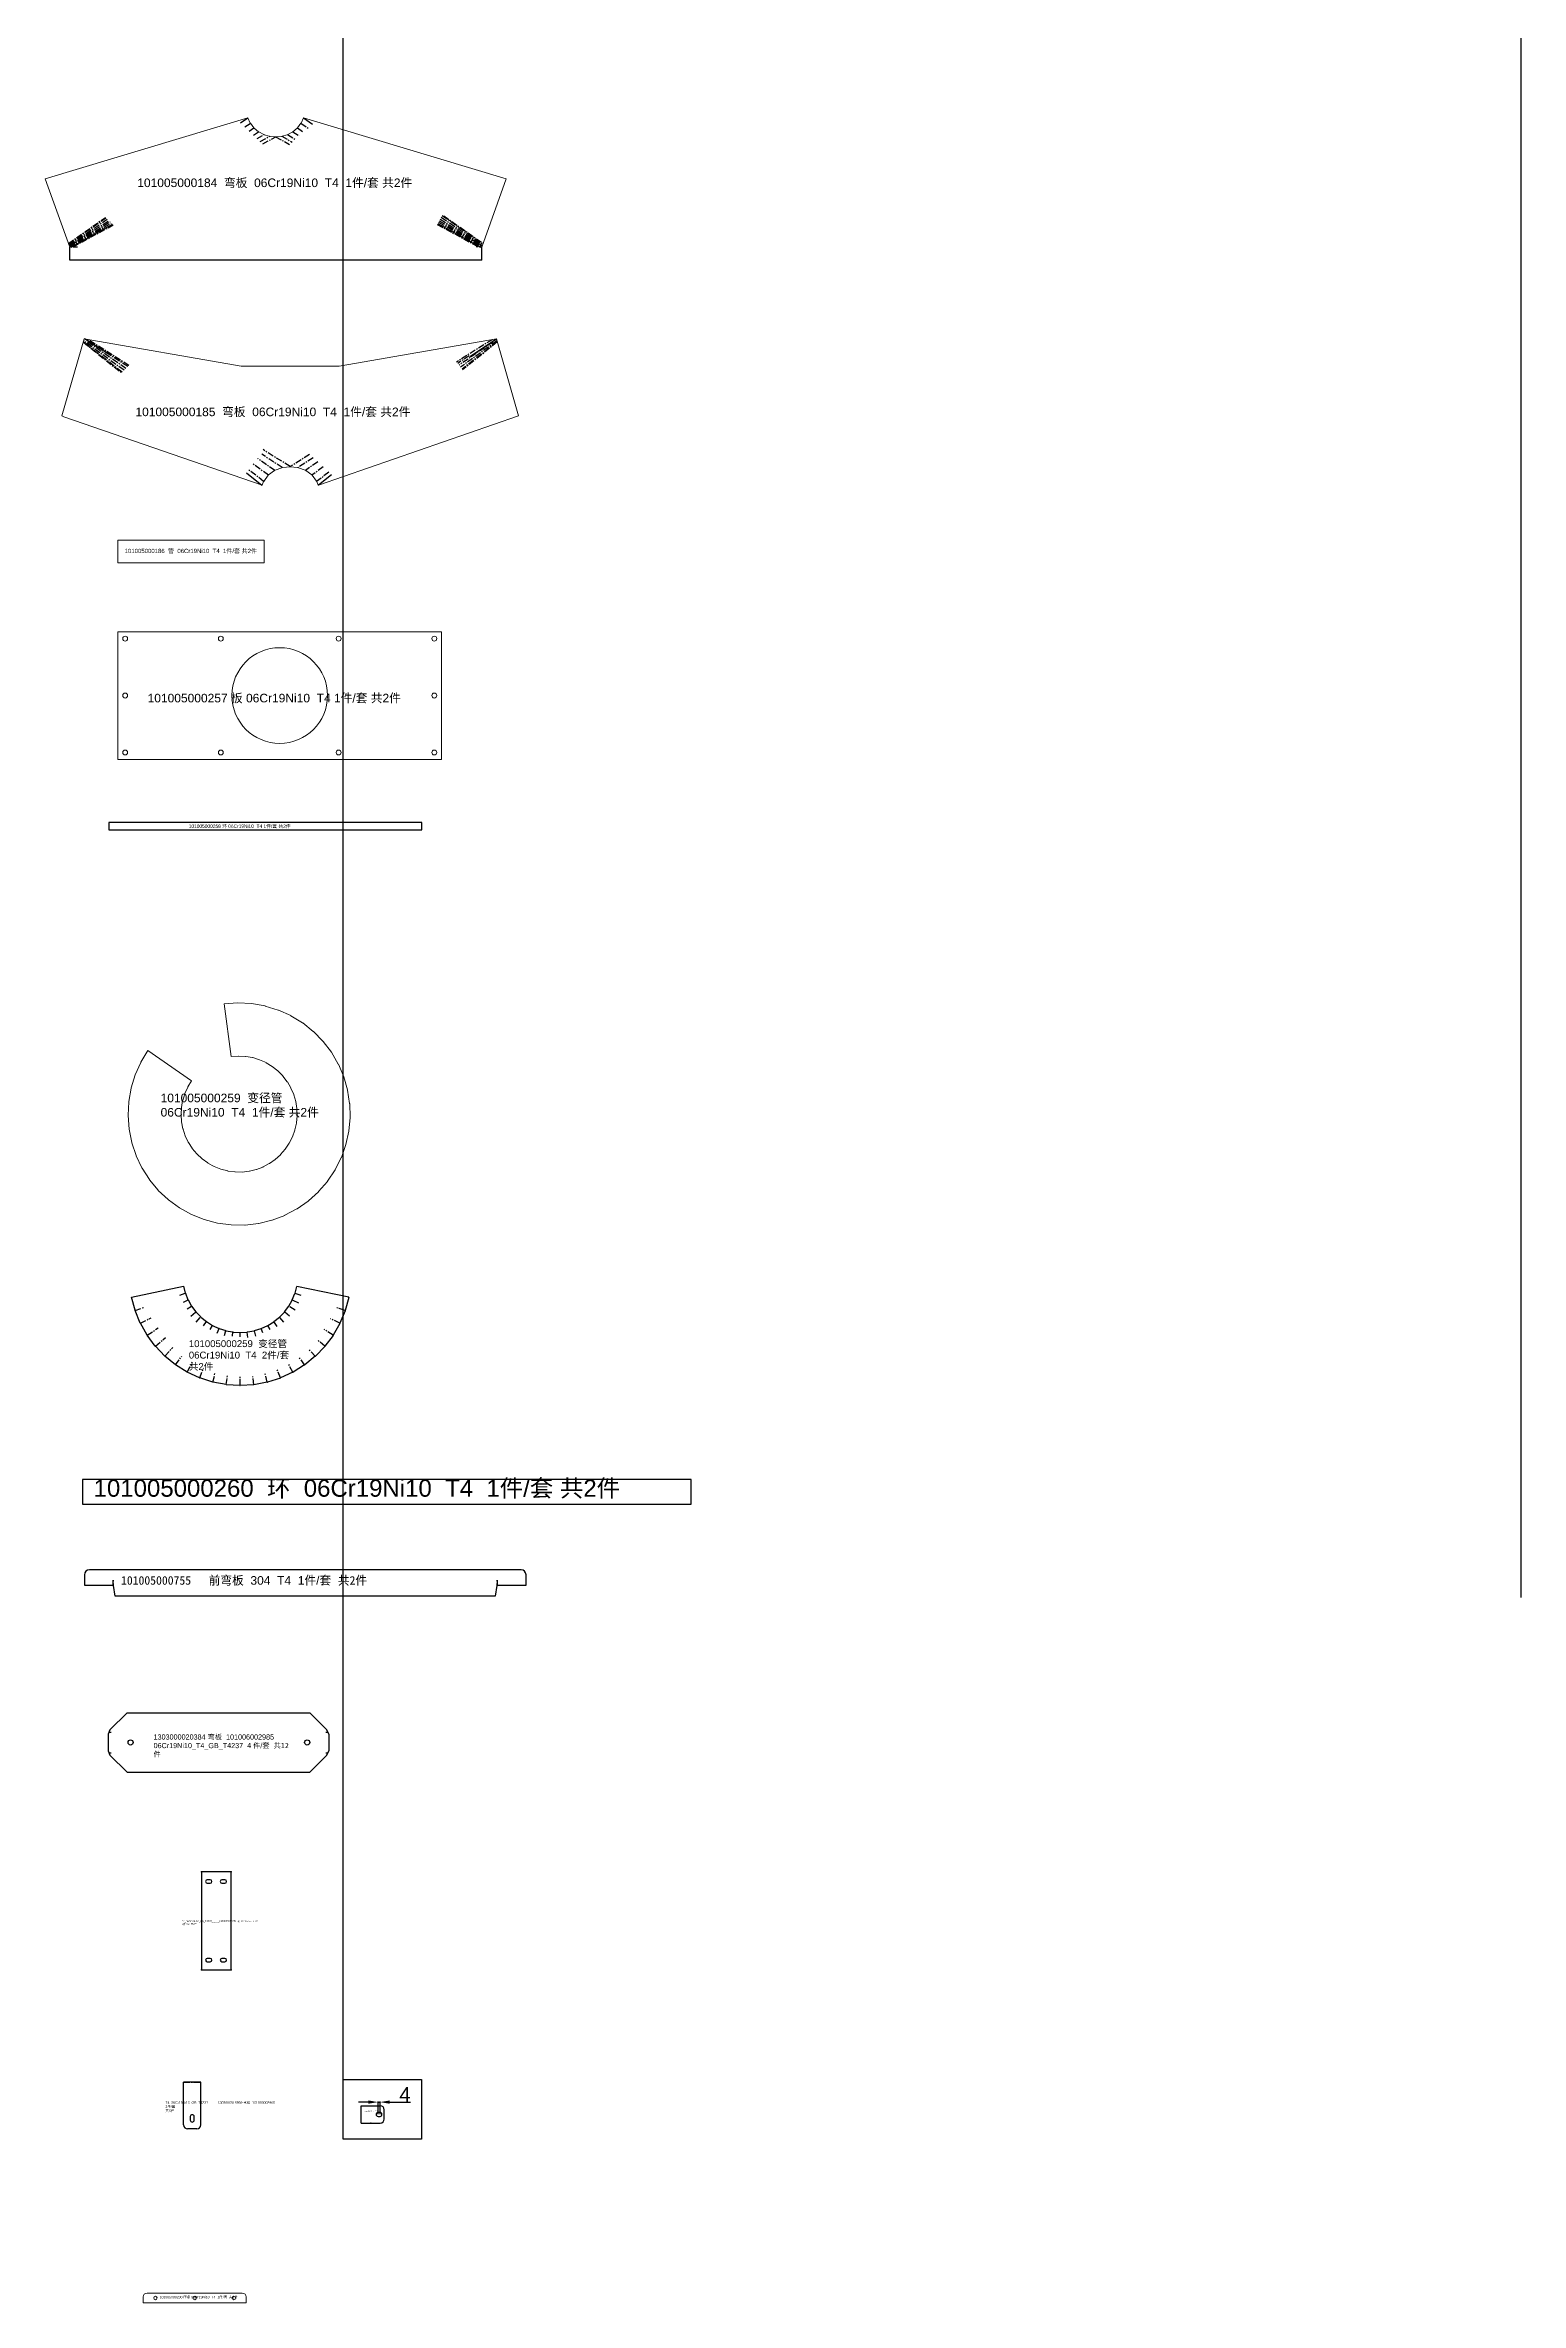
# Model space of a CAD drawing. Header units: millimetres. Extents: x 69569 to 103620, y -8463 to 17679.
# Drawn here: x 79081 to 82089, y 636 to 5235 of the extents above; entities that cross this region are included whole.
import ezdxf

# ---------------------------------------------------------------- set-up
doc = ezdxf.new("R2010")
doc.units = ezdxf.units.MM
doc.linetypes.add('CENTER', pattern=[10.16, 6.35, -1.27, 1.27, -1.27])
doc.linetypes.add('CENTERX2', pattern=[20.32, 12.7, -2.54, 2.54, -2.54])
doc.styles.get("Standard").update_dxf_attribs({"font": 'arial.ttf'})
doc.dimstyles.new('0000', dxfattribs={"dimtxt": 30, "dimasz": 20, "dimexe": 1.25, "dimexo": 0.625, "dimtad": 1, "dimtxsty": 'Standard', "dimcen": 2.5, "dimazin": 3, "dimtfac": 1, "dimtmove": 0, "dimatfit": 3})

# ---------------------------------------------------------------- blocks, each defined once
blk = doc.blocks.new('101005000184')
at = {"color": 7, "linetype": 'Continuous', "lineweight": 15}
for p, q in [((6500.1, -4739.3), (6913.5, -4614.6)), ((6913.5, -4614.6), (6918.3, -4625.6)), ((6918.6, -4626.1), (6918.3, -4625.6)), ((6918.6, -4626.1), (6925.6, -4635.4)), ((6926, -4635.9), (6925.6, -4635.4)), ((6926, -4635.9), (6934.9, -4643.3)), ((6935.4, -4643.7), (6934.9, -4643.3)), ((6935.4, -4643.7), (6945.6, -4648.9)), ((6994.5, -4648.9), (7004.7, -4643.7)), ((7005.2, -4643.3), (7004.7, -4643.7)), ((7005.2, -4643.3), (7014.1, -4635.9)), ((7014.4, -4635.4), (7014.1, -4635.9)), ((7014.4, -4635.4), (7021.4, -4626.1)), ((7021.7, -4625.6), (7021.4, -4626.1)), ((7021.7, -4625.6), (7026.5, -4614.6)), ((7026.5, -4614.6), (7440, -4739.3)), ((6946.4, -4649.4), (6945.6, -4648.9)), ((6946.4, -4649.4), (6957, -4652.1)), ((6958.7, -4652.8), (6957, -4652.1)), ((6958.7, -4652.8), (6970, -4653.6)), ((6970, -4653.6), (6981.3, -4652.8)), ((6983, -4652.1), (6981.3, -4652.8)), ((6983, -4652.1), (6993.6, -4649.4)), ((6994.5, -4648.9), (6993.6, -4649.4)), ((6550.1, -4878.4), (6500.1, -4739.3)), ((7440, -4739.3), (7389.9, -4878.6)), ((6547.3, -4870.6), (6547.4, -4870.8))]:
    blk.add_line(p, q, dxfattribs=at)
at = {"color": 1}
for p, q in [((6898.2, -4625.3), (6913.5, -4614.6)), ((7026.5, -4614.7), (7045.1, -4627.9)), ((6553.2, -4878.2), (6637.2, -4831.4)), ((7300.4, -4830), (7386.9, -4878.3)), ((6550.1, -4878.4), (6550.3, -4878.4)), ((7389.9, -4878.4), (7389.9, -4878.6))]:
    blk.add_line(p, q, dxfattribs=at)
at = {"color": 6, "linetype": 'CENTERX2'}
for p, q in [((6898.4, -4625.4), (6913.6, -4614.7)), ((6907.1, -4633.5), (6918.5, -4625.9)), ((6916, -4641.9), (6925.8, -4635.6)), ((6924.6, -4649.9), (6935.1, -4643.5)), ((7004.9, -4643.5), (7018.2, -4651.6)), ((7014.3, -4635.6), (7027.1, -4643.8)), ((7021.6, -4625.9), (7036.2, -4635.7)), ((6932.3, -4657.1), (6946, -4649.1)), ((6938.7, -4663.1), (6957.9, -4652.5)), ((6943.8, -4667.9), (6970.2, -4653.6)), ((6969.8, -4653.6), (6998.4, -4669.1)), ((6982.2, -4652.5), (7003.7, -4664.5)), ((6994, -4649.1), (7010.3, -4658.6)), ((6547.4, -4870.7), (6622.9, -4817.9)), ((6548, -4872), (6623.8, -4818.7)), ((6549.1, -4875.7), (6629.7, -4824.3)), ((6549.2, -4873.6), (6626.8, -4821.6)), ((6549.7, -4877.1), (6632.5, -4826.9)), ((7301.9, -4827.5), (7389.7, -4878.4)), ((7303.5, -4824.5), (7390.4, -4877.1)), ((7305.4, -4821.2), (7390.9, -4875.7)), ((7307.4, -4817.6), (7390.9, -4873.6)), ((7309.5, -4813.9), (7392, -4872)), ((7312.4, -4814.5), (7392.7, -4870.7)), ((6550.3, -4878.4), (6635, -4829.3)), ((6550.4, -4874.8), (6563.5, -4866.5)), ((6555.1, -4877.2), (6578.3, -4864.3)), ((6557, -4877.6), (6639.1, -4833.1)), ((7299.2, -4832.2), (7383.1, -4877.6)), ((7371.6, -4863.3), (7390.9, -4875.7))]:
    blk.add_line(p, q, dxfattribs=at)
at = {"color": 7, "linetype": 'Continuous', "lineweight": 25}
for p, q in [((6550.1, -4904.9), (6550.1, -4878.4)), ((6550.1, -4878.4), (6550.1, -4878.4)), ((7389.9, -4904.9), (6550.1, -4904.9)), ((7389.9, -4904.9), (7389.9, -4878.6))]:
    blk.add_line(p, q, dxfattribs=at)
at = {"color": 6}
for p, q in [((6557.8, -4878), (6565.8, -4878)), ((7382.1, -4878), (7378.7, -4878))]:
    blk.add_line(p, q, dxfattribs=at)
at = {"color": 1, "linetype": 'Continuous', "lineweight": 25}
blk.add_line((7389.9, -4878.4), (7387.7, -4878.4), dxfattribs=at)
at = {"color": 3, "insert": (6687.9, -4738.5), "char_height": 17.5, "attachment_point": 1}
blk.add_mtext_dynamic_manual_height_columns('101005000184  {\\fSimSun|b0|i0|c134|p54;弯板}  06Cr19Ni10  T4  1{\\fSimSun|b0|i0|c134|p54;件}/{\\fSimSun|b0|i0|c134|p54;套} {\\fSimSun|b0|i0|c134|p54;共}2{\\fSimSun|b0|i0|c134|p54;件}', width=581.904, gutter_width=17.5, heights=[0], dxfattribs=at)
blk = doc.blocks.new('101005000185')
at = {"color": 7, "linetype": 'Continuous', "lineweight": 15}
for p, q in [((6546.8, -5146.2), (6592.1, -4989.2)), ((6912.3, -5045.1), (6592.1, -4989.2)), ((7432.5, -4989.2), (7112.3, -5045.1)), ((7432.5, -4989.2), (7477.7, -5146.2)), ((7112.3, -5045.1), (6912.3, -5045.1)), ((6546.8, -5146.2), (6551.3, -5147.9)), ((6954.9, -5287.4), (6551.3, -5147.9)), ((7070.2, -5287.1), (7477.7, -5146.2)), ((6958.1, -5280), (6954.9, -5287.4)), ((6958, -5279.8), (6958.3, -5279.4)), ((6958.4, -5279.5), (6967.6, -5267.1)), ((6967.6, -5267.1), (6968.2, -5266.4)), ((6968.2, -5266.4), (6980.4, -5257.5)), ((6980.4, -5257.5), (6981.5, -5256.7)), ((6981.5, -5256.7), (6995.1, -5251.8)), ((6995.1, -5251.8), (6997.3, -5251)), ((6997.3, -5251), (7012.3, -5249.6)), ((7012.3, -5249.6), (7027.2, -5251)), ((7027.2, -5251), (7029.4, -5251.8)), ((7029.4, -5251.8), (7043.1, -5256.7)), ((7043.1, -5256.7), (7044.2, -5257.5)), ((7044.2, -5257.5), (7056.3, -5266.4)), ((7056.3, -5266.4), (7057, -5267.1)), ((7057, -5267.1), (7066.1, -5279.4)), ((7066.1, -5279.4), (7066.5, -5280)), ((7069.6, -5287.2), (7066.5, -5280)), ((7069.6, -5287.2), (7070.2, -5287.1))]:
    blk.add_line(p, q, dxfattribs=at)
at = {"color": 6, "linetype": 'CENTERX2'}
for p, q in [((6590.2, -4995.6), (6668.7, -5058.4)), ((6669.9, -5057.1), (6590.3, -4995.5)), ((6673.7, -5053.3), (6591.3, -4993.5)), ((6593.3, -4991.6), (6593.4, -4991.7)), ((6677.6, -5049.4), (6599.5, -4995.8)), ((6683.8, -5043.2), (6600.6, -4990.9)), ((7424, -4990.9), (7351.6, -5036.4)), ((7425.1, -4995.8), (7356.5, -5042.8)), ((7433.3, -4993.5), (7359.7, -5046.9)), ((7434.3, -4995.6), (7362.8, -5050.8)), ((7434.4, -4995.6), (7363.5, -5052.3)), ((7431.3, -4991.6), (7431.2, -4991.7)), ((6681.2, -5045.8), (6647.2, -5023.7)), ((7377.4, -5023.7), (7353.7, -5039.1)), ((6980.9, -5257.1), (6946.1, -5233.2)), ((6996.2, -5251.4), (6954.4, -5224.1)), ((7012.3, -5249.5), (6957.1, -5214.8)), ((7051.8, -5224.7), (7012.3, -5249.5)), ((7059.1, -5231.3), (7028.3, -5251.4)), ((7068.6, -5240), (7043.6, -5257.1)), ((6958.2, -5279.6), (6926.2, -5254.9)), ((6967.9, -5266.8), (6936.3, -5243.9)), ((7079.7, -5250), (7056.7, -5266.8)), ((7091.3, -5260.5), (7066.3, -5279.7))]:
    blk.add_line(p, q, dxfattribs=at)
at = {"color": 1, "linetype": 'Continuous', "lineweight": 25}
for p, q in [((6647.3, -5023.6), (6593, -4989.3)), ((7378.3, -5025.2), (7432.5, -4989.2))]:
    blk.add_line(p, q, dxfattribs=at)
at = {"color": 1}
for p, q in [((6923.6, -5262.3), (6954.7, -5287.1)), ((7096.4, -5266), (7069.9, -5287.1))]:
    blk.add_line(p, q, dxfattribs=at)
at = {"color": 7, "linetype": 'Continuous', "lineweight": 15}
for centre, start, end in [((6958.2, -5279.8), 189.2393, 246.4745), ((6958.3, -5279.6), 53.409, 80.8872)]:
    blk.add_arc(centre, 0.2, start, end, dxfattribs=at)
at = {"color": 3, "insert": (6696.9, -5129.2), "char_height": 17.5, "attachment_point": 1}
blk.add_mtext_dynamic_manual_height_columns('101005000185  {\\fSimSun|b0|i0|c134|p54;弯板}  06Cr19Ni10  T4  1{\\fSimSun|b0|i0|c134|p54;件}/{\\fSimSun|b0|i0|c134|p54;套} {\\fSimSun|b0|i0|c134|p54;共}2{\\fSimSun|b0|i0|c134|p54;件}', width=588.829, gutter_width=17.5, heights=[0], dxfattribs=at)
blk = doc.blocks.new('101005000186')
at = {"color": 7, "linetype": 'Continuous', "lineweight": 15}
blk.add_lwpolyline([(8170, -5768.7), (8468.6, -5768.7), (8468.6, -5722.7), (8170, -5722.7)], close=True, dxfattribs=at)
at = {"color": 3, "insert": (8184, -5740.2), "char_height": 8.75, "attachment_point": 1}
blk.add_mtext_dynamic_manual_height_columns('\\pt420;101005000186  {\\fSimSun|b0|i0|c134|p54;管}  06Cr19Ni10  T4  1{\\fSimSun|b0|i0|c134|p54;件}/{\\fSimSun|b0|i0|c134|p54;套} {\\fSimSun|b0|i0|c134|p54;共}2{\\fSimSun|b0|i0|c134|p54;件}', width=272.019, gutter_width=17.5, heights=[0], dxfattribs=at)
blk = doc.blocks.new('101005000258')
blk.add_lwpolyline([(1655.1, -769.7), (2293, -769.7), (2293, -754.7), (1655.1, -754.7)], close=True)
at = {"color": 3, "insert": (1818, -758.9), "char_height": 7, "attachment_point": 1}
blk.add_mtext_dynamic_manual_height_columns('101005000258 {\\fSimSun|b0|i0|c134|p2;环} 06Cr19Ni10  T4 1{\\fSimSun|b0|i0|c134|p2;件}/{\\fSimSun|b0|i0|c134|p2;套} {\\fSimSun|b0|i0|c134|p2;共}2{\\fSimSun|b0|i0|c134|p2;件}', width=223.014, gutter_width=17.5, heights=[0], dxfattribs=at)
blk = doc.blocks.new('101005000259')
at = {"color": 7, "linetype": 'Continuous', "lineweight": 15}
for p, q in [((1815.5, -1300), (1843.2, -1298)), ((1830.1, -1407.2), (1815.5, -1300)), ((1843.6, -1297.9), (1843.2, -1298)), ((1843.6, -1297.9), (1871.2, -1299.4)), ((1871.6, -1299.4), (1871.2, -1299.4)), ((1871.6, -1299.4), (1898.8, -1304.2)), ((1899.2, -1304.3), (1898.8, -1304.2)), ((1899.2, -1304.3), (1925.7, -1312.4)), ((1926, -1312.6), (1925.7, -1312.4)), ((1926, -1312.6), (1951.3, -1323.9)), ((1951.6, -1324.1), (1951.3, -1323.9)), ((1951.6, -1324.1), (1975.2, -1338.5)), ((1975.6, -1338.7), (1975.2, -1338.5)), ((1975.6, -1338.7), (1997.2, -1355.9)), ((1997.5, -1356.2), (1997.2, -1355.9)), ((1997.5, -1356.2), (2016.9, -1375.9)), ((2017.2, -1376.2), (2016.9, -1375.9)), ((2017.2, -1376.2), (2034, -1398.2)), ((1634.2, -1444.3), (1645.5, -1419.1)), ((1645.7, -1418.7), (1645.5, -1419.1)), ((1645.7, -1418.7), (1660.1, -1395)), ((1660.1, -1395), (1748.9, -1456.8)), ((1844.4, -1406.1), (1830.1, -1407.2)), ((1844.4, -1406.1), (1844.8, -1406.1)), ((1859.1, -1406.8), (1844.8, -1406.1)), ((1859.1, -1406.8), (1859.4, -1406.9)), ((1873.5, -1409.3), (1859.4, -1406.9)), ((1873.5, -1409.3), (1873.9, -1409.4)), ((1887.5, -1413.6), (1873.9, -1409.4)), ((1887.5, -1413.6), (1887.9, -1413.8)), ((1900.9, -1419.6), (1887.9, -1413.8)), ((1900.9, -1419.6), (1901.2, -1419.8)), ((1913.4, -1427.2), (1901.2, -1419.8)), ((2034.2, -1398.5), (2034, -1398.2)), ((2034.2, -1398.5), (2048.1, -1422.4)), ((2048.3, -1422.8), (2048.1, -1422.4)), ((2048.3, -1422.8), (2059.2, -1448.2)), ((1621, -1498.8), (1625.8, -1471.5)), ((1625.9, -1471.1), (1625.8, -1471.5)), ((1625.9, -1471.1), (1634, -1444.7)), ((1634.2, -1444.3), (1634, -1444.7)), ((1741.2, -1469.5), (1735.4, -1482.5)), ((1741.2, -1469.5), (1741.4, -1469.1)), ((1748.9, -1456.8), (1741.4, -1469.1)), ((1913.4, -1427.2), (1913.7, -1427.4)), ((1924.9, -1436.3), (1913.7, -1427.4)), ((1924.9, -1436.3), (1925.2, -1436.6)), ((1935.2, -1446.7), (1925.2, -1436.6)), ((1935.2, -1446.7), (1935.4, -1447)), ((1944.1, -1458.4), (1935.4, -1447)), ((1944.1, -1458.4), (1944.3, -1458.7)), ((1951.5, -1471), (1944.3, -1458.7)), ((1951.5, -1471), (1951.7, -1471.4)), ((1957.3, -1484.5), (1951.7, -1471.4)), ((2059.3, -1448.6), (2059.2, -1448.2)), ((2059.3, -1448.6), (2066.9, -1475.2)), ((1619.6, -1526.8), (1621, -1499.1)), ((1621, -1498.8), (1621, -1499.1)), ((1728.4, -1511.3), (1727.7, -1525.5)), ((1728.4, -1511.3), (1728.5, -1510.9)), ((1730.9, -1496.8), (1728.5, -1510.9)), ((1730.9, -1496.8), (1731, -1496.5)), ((1735.2, -1482.8), (1731, -1496.5)), ((1735.2, -1482.8), (1735.4, -1482.5)), ((1957.3, -1484.5), (1957.4, -1484.9)), ((1961.4, -1498.6), (1957.4, -1484.9)), ((1961.4, -1498.6), (1961.4, -1498.9)), ((1963.7, -1513), (1961.4, -1498.9)), ((1963.7, -1513), (1963.7, -1513.4)), ((1964.1, -1527.7), (1963.7, -1513.4)), ((2067, -1475.5), (2066.9, -1475.2)), ((2067, -1475.5), (2071.3, -1502.9)), ((2071.4, -1503.3), (2071.3, -1502.9)), ((2071.4, -1503.3), (2072.3, -1530.9)), ((1619.6, -1526.8), (1619.6, -1527.2)), ((1621.6, -1554.8), (1619.6, -1527.2)), ((1621.6, -1554.8), (1621.7, -1555.1)), ((1627.1, -1582.3), (1621.7, -1555.1)), ((1727.7, -1525.9), (1727.7, -1525.5)), ((1727.7, -1525.9), (1728.8, -1540.1)), ((1728.8, -1540.5), (1728.8, -1540.1)), ((1728.8, -1540.5), (1731.6, -1554.5)), ((1731.7, -1554.9), (1731.6, -1554.5)), ((1731.7, -1554.9), (1736.2, -1568.4)), ((1954.9, -1570.4), (1959.6, -1557)), ((1959.7, -1556.6), (1959.6, -1557)), ((1959.7, -1556.6), (1962.8, -1542.7)), ((1962.8, -1542.3), (1964.1, -1528.1)), ((1962.8, -1542.3), (1962.8, -1542.7)), ((1964.1, -1527.7), (1964.1, -1528.1)), ((2069.6, -1559.2), (2063.7, -1586.3)), ((2069.6, -1559.2), (2069.7, -1558.9)), ((2072.2, -1531.3), (2069.7, -1558.9)), ((2072.2, -1531.3), (2072.3, -1530.9)), ((1627.1, -1582.3), (1627.2, -1582.7)), ((1635.9, -1608.9), (1627.2, -1582.7)), ((1635.9, -1608.9), (1636.1, -1609.3)), ((1648, -1634.2), (1636.1, -1609.3)), ((1736.4, -1568.8), (1736.2, -1568.4)), ((1736.4, -1568.8), (1742.5, -1581.7)), ((1742.7, -1582), (1742.5, -1581.7)), ((1742.7, -1582), (1750.4, -1594)), ((1750.6, -1594.3), (1750.4, -1594)), ((1750.6, -1594.3), (1759.8, -1605.3)), ((1760, -1605.6), (1759.8, -1605.3)), ((1760, -1605.6), (1770.4, -1615.3)), ((1919.8, -1616.7), (1930.4, -1607.1)), ((1930.7, -1606.9), (1930.4, -1607.1)), ((1930.7, -1606.9), (1940, -1596.1)), ((1940.2, -1595.7), (1940, -1596.1)), ((1940.2, -1595.7), (1948.1, -1583.9)), ((1948.3, -1583.5), (1948.1, -1583.9)), ((1948.3, -1583.5), (1954.7, -1570.8)), ((1954.9, -1570.4), (1954.7, -1570.8)), ((2063.6, -1586.6), (2054.4, -1612.7)), ((2063.6, -1586.6), (2063.7, -1586.3)), ((1648, -1634.2), (1648.2, -1634.6)), ((1663.1, -1657.9), (1648.2, -1634.6)), ((1770.7, -1615.6), (1770.4, -1615.3)), ((1770.7, -1615.6), (1782.3, -1624)), ((1782.6, -1624.2), (1782.3, -1624)), ((1782.6, -1624.2), (1795.1, -1631.1)), ((1795.4, -1631.3), (1795.1, -1631.1)), ((1795.4, -1631.3), (1808.7, -1636.6)), ((1809, -1636.7), (1808.7, -1636.6)), ((1809, -1636.7), (1822.8, -1640.3)), ((1823.2, -1640.4), (1822.8, -1640.3)), ((1823.2, -1640.4), (1837.3, -1642.3)), ((1837.7, -1642.3), (1837.3, -1642.3)), ((1837.7, -1642.3), (1852, -1642.4)), ((1852.4, -1642.4), (1852, -1642.4)), ((1852.4, -1642.4), (1866.6, -1640.8)), ((1866.9, -1640.7), (1866.6, -1640.8)), ((1866.9, -1640.7), (1880.8, -1637.3)), ((1881.2, -1637.2), (1880.8, -1637.3)), ((1881.2, -1637.2), (1894.5, -1632.2)), ((1894.9, -1632), (1894.5, -1632.2)), ((1894.9, -1632), (1907.5, -1625.3)), ((1907.8, -1625.1), (1907.5, -1625.3)), ((1907.8, -1625.1), (1919.5, -1616.9)), ((1919.8, -1616.7), (1919.5, -1616.9)), ((2041.7, -1638.2), (2026.3, -1661.2)), ((2041.7, -1638.2), (2041.9, -1637.8)), ((2054.2, -1613.1), (2041.9, -1637.8)), ((2054.2, -1613.1), (2054.4, -1612.7)), ((1663.1, -1657.9), (1663.3, -1658.2)), ((1681, -1679.5), (1663.3, -1658.2)), ((1681, -1679.5), (1681.3, -1679.7)), ((1701.5, -1698.7), (1681.3, -1679.7)), ((1701.5, -1698.7), (1701.8, -1698.9)), ((1724.2, -1715.2), (1701.8, -1698.9)), ((1986.9, -1701.5), (1964.2, -1717.4)), ((1986.9, -1701.5), (1987.2, -1701.3)), ((2007.7, -1682.7), (1987.2, -1701.3)), ((2007.7, -1682.7), (2008, -1682.4)), ((2026.1, -1661.5), (2008, -1682.4)), ((2026.1, -1661.5), (2026.3, -1661.2)), ((1724.2, -1715.2), (1724.5, -1715.4)), ((1748.7, -1728.8), (1724.5, -1715.4)), ((1748.7, -1728.8), (1749, -1729)), ((1774.7, -1739.2), (1749, -1729)), ((1774.7, -1739.2), (1775.1, -1739.4)), ((1801.9, -1746.4), (1775.1, -1739.4)), ((1801.9, -1746.4), (1802.2, -1746.5)), ((1829.7, -1750.2), (1802.2, -1746.5)), ((1885.6, -1747.2), (1858.1, -1750.4)), ((1885.6, -1747.2), (1886, -1747.2)), ((1912.9, -1740.6), (1886, -1747.2)), ((1912.9, -1740.6), (1913.2, -1740.5)), ((1939.1, -1730.7), (1913.2, -1740.5)), ((1939.1, -1730.7), (1939.4, -1730.5)), ((1963.9, -1717.6), (1939.4, -1730.5)), ((1963.9, -1717.6), (1964.2, -1717.4)), ((1829.7, -1750.2), (1830, -1750.2)), ((1857.7, -1750.4), (1830, -1750.2)), ((1857.7, -1750.4), (1858.1, -1750.4))]:
    blk.add_line(p, q, dxfattribs=at)
at = {"color": 3, "insert": (1686, -1482.8), "char_height": 17.5, "attachment_point": 1}
blk.add_mtext_dynamic_manual_height_columns('101005000259  {\\fSimSun|b0|i0|c134|p2;变径管}  06Cr19Ni10  T4  1{\\fSimSun|b0|i0|c134|p2;件}/{\\fSimSun|b0|i0|c134|p2;套} {\\fSimSun|b0|i0|c134|p2;共}2{\\fSimSun|b0|i0|c134|p2;件}', width=361.18, gutter_width=17.5, heights=[0], dxfattribs=at)
blk = doc.blocks.new('101005000257')
at = {"color": 7, "linetype": 'Continuous', "lineweight": 15}
for p, q in [((1568.3, -157.3), (1568.3, -415.3)), ((2227.3, -156.3), (1569.3, -156.3)), ((2228.3, -415.3), (2228.3, -157.3)), ((1569.3, -416.3), (2227.3, -416.3))]:
    blk.add_line(p, q, dxfattribs=at)
for centre, radius in [((1583.3, -170.3), 5), ((1778.3, -170.3), 5), ((2018.3, -170.3), 5), ((2213.3, -170.3), 5), ((1898.3, -286.3), 97.5), ((1583.3, -286.3), 5), ((2213.3, -286.3), 5), ((1583.3, -402.3), 5), ((1778.3, -402.3), 5), ((2018.3, -402.3), 5), ((2213.3, -402.3), 5)]:
    blk.add_circle(centre, radius, dxfattribs=at)
for centre, start, end in [((1569.3, -157.3), 90, 180), ((2227.3, -157.3), 0, 90), ((1569.3, -415.3), 180, 270), ((2227.3, -415.3), 270, 0)]:
    blk.add_arc(centre, 1, start, end, dxfattribs=at)
at = {"color": 3, "insert": (1629, -282.7), "char_height": 17.5, "attachment_point": 1}
blk.add_mtext_dynamic_manual_height_columns('101005000257 {\\fSimSun|b0|i0|c134|p2;板} 06Cr19Ni10  T4 1{\\fSimSun|b0|i0|c134|p2;件}/{\\fSimSun|b0|i0|c134|p2;套} {\\fSimSun|b0|i0|c134|p2;共}2{\\fSimSun|b0|i0|c134|p2;件}', width=532.994, gutter_width=17.5, heights=[0], dxfattribs=at)
blk = doc.blocks.new('101005000259-1')
at = {"color": 7, "linetype": 'Continuous', "lineweight": 25}
for p, q in [((1235.3, -6062.1), (1341.2, -6040)), ((1242.7, -6088.9), (1235.3, -6062.1)), ((1341.2, -6040), (1345, -6053.9)), ((1345.2, -6054.3), (1345, -6053.9)), ((1345.2, -6054.3), (1350.6, -6067.5)), ((1350.8, -6067.8), (1350.6, -6067.5)), ((1350.8, -6067.8), (1357.8, -6080.2)), ((1556, -6080.4), (1563.1, -6068)), ((1563.2, -6067.7), (1563.1, -6068)), ((1563.2, -6067.7), (1568.7, -6054.5)), ((1568.8, -6054.2), (1568.7, -6054.5)), ((1568.8, -6054.2), (1572.6, -6040.4)), ((1572.7, -6040.2), (1572.6, -6040.4)), ((1678.5, -6062.7), (1671.1, -6089.4)), ((1678.5, -6062.7), (1678.5, -6062.3)), ((1242.7, -6088.9), (1242.8, -6089.3)), ((1253.4, -6114.9), (1242.8, -6089.3)), ((1253.4, -6114.9), (1253.6, -6115.2)), ((1267.2, -6139.3), (1253.6, -6115.2)), ((1358, -6080.6), (1357.8, -6080.2)), ((1358, -6080.6), (1366.5, -6092)), ((1366.8, -6092.3), (1366.5, -6092)), ((1366.8, -6092.3), (1376.7, -6102.6)), ((1376.9, -6102.9), (1376.7, -6102.6)), ((1376.9, -6102.9), (1388, -6111.9)), ((1388.3, -6112.1), (1388, -6111.9)), ((1388.3, -6112.1), (1400.4, -6119.7)), ((1513.3, -6119.8), (1525.4, -6112.2)), ((1525.7, -6112), (1525.4, -6112.2)), ((1525.7, -6112), (1536.8, -6103)), ((1537.1, -6102.8), (1536.8, -6103)), ((1537.1, -6102.8), (1547, -6092.5)), ((1547.3, -6092.2), (1547, -6092.5)), ((1547.3, -6092.2), (1555.8, -6080.8)), ((1556, -6080.4), (1555.8, -6080.8)), ((1660.2, -6115.7), (1646.5, -6139.7)), ((1660.2, -6115.7), (1660.3, -6115.3)), ((1671, -6089.8), (1660.3, -6115.3)), ((1671, -6089.8), (1671.1, -6089.4)), ((1267.2, -6139.3), (1267.4, -6139.6)), ((1283.9, -6161.8), (1267.4, -6139.6)), ((1283.9, -6161.8), (1284.2, -6162.1)), ((1303.3, -6182.1), (1284.2, -6162.1)), ((1400.8, -6119.8), (1400.4, -6119.7)), ((1400.8, -6119.8), (1413.7, -6125.9)), ((1414.1, -6126), (1413.7, -6125.9)), ((1414.1, -6126), (1427.6, -6130.4)), ((1428, -6130.5), (1427.6, -6130.4)), ((1428, -6130.5), (1442, -6133.1)), ((1442.4, -6133.2), (1442, -6133.1)), ((1442.4, -6133.2), (1456.7, -6134.1)), ((1457, -6134.1), (1456.7, -6134.1)), ((1457, -6134.1), (1471.3, -6133.2)), ((1471.7, -6133.1), (1471.3, -6133.2)), ((1471.7, -6133.1), (1485.7, -6130.5)), ((1486.1, -6130.4), (1485.7, -6130.5)), ((1486.1, -6130.4), (1499.7, -6126.1)), ((1500, -6125.9), (1499.7, -6126.1)), ((1500, -6125.9), (1513, -6120)), ((1513.3, -6119.8), (1513, -6120)), ((1629.4, -6162.5), (1629.7, -6162.2)), ((1646.3, -6140), (1629.7, -6162.2)), ((1646.3, -6140), (1646.5, -6139.7)), ((1303.3, -6182.1), (1303.6, -6182.4)), ((1325.1, -6199.8), (1303.6, -6182.4)), ((1325.1, -6199.8), (1325.4, -6200.1)), ((1348.8, -6214.7), (1325.4, -6200.1)), ((1588.2, -6200.3), (1564.7, -6215)), ((1588.2, -6200.3), (1588.5, -6200.1)), ((1610, -6182.7), (1588.5, -6200.1)), ((1610, -6182.7), (1610.3, -6182.4)), ((1629.4, -6162.5), (1610.3, -6182.4)), ((1348.8, -6214.7), (1349.2, -6214.9)), ((1374.3, -6226.6), (1349.2, -6214.9)), ((1374.3, -6226.6), (1374.6, -6226.7)), ((1401, -6235.2), (1374.6, -6226.7)), ((1401, -6235.2), (1401.4, -6235.3)), ((1428.5, -6240.4), (1401.4, -6235.3)), ((1428.5, -6240.4), (1428.9, -6240.5)), ((1456.5, -6242.2), (1428.9, -6240.5)), ((1456.5, -6242.2), (1456.9, -6242.2)), ((1484.5, -6240.5), (1456.9, -6242.2)), ((1484.5, -6240.5), (1484.9, -6240.5)), ((1512.1, -6235.4), (1484.9, -6240.5)), ((1512.1, -6235.4), (1512.5, -6235.3)), ((1538.9, -6226.9), (1512.5, -6235.3)), ((1538.9, -6226.9), (1539.2, -6226.7)), ((1564.3, -6215.1), (1539.2, -6226.7)), ((1564.3, -6215.1), (1564.7, -6215))]:
    blk.add_line(p, q, dxfattribs=at)
at = {"color": 6, "linetype": 'CENTERX2'}
for p, q in [((1333.8, -6058), (1345.1, -6054.1)), ((1341.3, -6072.2), (1350.7, -6067.6)), ((1576.7, -6074.5), (1563.2, -6067.9)), ((1581.1, -6058.6), (1568.8, -6054.3)), ((1242.8, -6089.1), (1261.4, -6082.7)), ((1253.5, -6115), (1275.7, -6104.2)), ((1348.8, -6086.3), (1357.9, -6080.4)), ((1356.5, -6100.8), (1366.7, -6092.1)), ((1367.1, -6113.2), (1376.8, -6102.7)), ((1381.9, -6120.8), (1388.2, -6112)), ((1532.4, -6121.7), (1525.6, -6112.1)), ((1546.1, -6112.9), (1537, -6102.9)), ((1557.4, -6101), (1547.1, -6092.3)), ((1568.8, -6089), (1555.9, -6080.6)), ((1660.3, -6115.5), (1641, -6106.1)), ((1671, -6089.6), (1654.1, -6083.7)), ((1267.3, -6139.5), (1289.8, -6124.8)), ((1284.1, -6162), (1304.8, -6144.5)), ((1396, -6128.2), (1400.6, -6119.8)), ((1410.1, -6135.5), (1413.9, -6125.9)), ((1425.3, -6140.4), (1427.8, -6130.4)), ((1441.1, -6141.8), (1442.2, -6133.1)), ((1456.8, -6143.3), (1456.9, -6134.1)), ((1472.9, -6144.7), (1471.5, -6133.2)), ((1488.7, -6141.7), (1485.9, -6130.5)), ((1503.3, -6135), (1499.8, -6126)), ((1517.8, -6128.4), (1513.1, -6119.9)), ((1629.6, -6162.3), (1615.2, -6150.1)), ((1646.4, -6139.9), (1628.2, -6128)), ((1303.5, -6182.2), (1319.9, -6164.4)), ((1325.2, -6199.9), (1337.8, -6182.4)), ((1349, -6214.8), (1359.9, -6194.7)), ((1374.5, -6226.6), (1382.1, -6207)), ((1539, -6226.8), (1531.9, -6208.3)), ((1564.5, -6215), (1555.6, -6198.5)), ((1588.3, -6200.2), (1576.6, -6183.7)), ((1610.1, -6182.6), (1597.6, -6168.9)), ((1401.2, -6235.2), (1405.8, -6217)), ((1428.7, -6240.4), (1431.2, -6220.9)), ((1456.7, -6242.2), (1456.8, -6224.8)), ((1484.7, -6240.5), (1482.6, -6223.6)), ((1512.3, -6235.3), (1507.4, -6215.9))]:
    blk.add_line(p, q, dxfattribs=at)
at = {"color": 7}
blk.add_line((1678.5, -6062.5), (1572.7, -6040.2), dxfattribs=at)
at = {"color": 3, "insert": (1352.3, -6149.9), "char_height": 14, "attachment_point": 1}
blk.add_mtext_dynamic_manual_height_columns('101005000259  {\\fSimSun|b0|i0|c134|p2;变径管}  06Cr19Ni10  T4  2{\\fSimSun|b0|i0|c134|p2;件}/{\\fSimSun|b0|i0|c134|p2;套} {\\fSimSun|b0|i0|c134|p2;共}2{\\fSimSun|b0|i0|c134|p2;件}', width=206, gutter_width=14, heights=[0], dxfattribs=at)
blk = doc.blocks.new('101005000260')
blk.add_lwpolyline([(1366.8, -1067.8), (2607.9, -1067.8), (2607.9, -1017.8), (1366.8, -1017.8)], close=True)
at = {"color": 3, "insert": (1389.7, -1017.8), "char_height": 35, "attachment_point": 1}
blk.add_mtext_dynamic_manual_height_columns('101005000260  {\\fSimSun|b0|i0|c134|p2;环}  06Cr19Ni10  T4  1{\\fSimSun|b0|i0|c134|p2;件}/{\\fSimSun|b0|i0|c134|p2;套} {\\fSimSun|b0|i0|c134|p2;共}2{\\fSimSun|b0|i0|c134|p2;件}', width=1132.47, gutter_width=17.5, heights=[0], dxfattribs=at)
blk = doc.blocks.new('101005000755')
at = {"color": 7, "linetype": 'Continuous', "lineweight": 25}
for p, q in [((16121.2, -312), (16121.2, -333)), ((17011.2, -302), (16131.2, -302)), ((17021.2, -333), (17021.2, -312)), ((16121.2, -333), (16179.7, -333)), ((16179.7, -323), (16179.9, -323)), ((16179.7, -333), (16179.7, -323)), ((16179.9, -323), (16179.9, -325)), ((16180.5, -333.7), (16179.9, -325)), ((16184, -355.7), (16180.5, -333.7)), ((16958.4, -355.7), (16184, -355.7)), ((16961.9, -333.7), (16958.4, -355.7)), ((16962.5, -325), (16961.9, -333.7)), ((16962.5, -323), (16962.7, -323)), ((16962.5, -325), (16962.5, -323)), ((16962.7, -323), (16962.7, -333)), ((16962.7, -333), (17021.2, -333))]:
    blk.add_line(p, q, dxfattribs=at)
for centre, start, end in [((16131.2, -312), 90, 180), ((17011.2, -312), 0, 90)]:
    blk.add_arc(centre, 10, start, end, dxfattribs=at)
at = {"color": 3, "insert": (16195.7, -314.8), "char_height": 17.5, "attachment_point": 1}
blk.add_mtext_dynamic_manual_height_columns('{\\fSimSun|b0|i0|c134|p2;101005000755   前弯板}  304  T4  1{\\fSimSun|b0|i0|c134|p2;件}/{\\fSimSun|b0|i0|c134|p2;套}  {\\fSimSun|b0|i0|c134|p2;共2件}', width=558.367, gutter_width=17.5, heights=[0], dxfattribs=at)
blk = doc.blocks.new('1303000020384 弯板 101006002985')
at = {"color": 7, "linetype": 'Continuous'}
for p, q in [((-13.6, -183.6), (-17.6, -192.2)), ((-13.6, -183.6), (21.4, -148.6)), ((21.4, -148.6), (393.4, -148.6)), ((428.4, -183.6), (393.4, -148.6)), ((432.4, -192.2), (428.4, -183.6)), ((-17.6, -192.2), (-17.6, -226.2)), ((-17.6, -226.2), (-13.6, -234.8)), ((428.4, -234.8), (432.4, -226.2)), ((432.4, -192.2), (432.4, -226.2)), ((21.4, -269.8), (-13.6, -234.8)), ((21.4, -269.8), (393.4, -269.8)), ((428.4, -234.8), (393.4, -269.8))]:
    blk.add_line(p, q, dxfattribs=at)
at = {"color": 6, "linetype": 'CENTER'}
for p, q in [((-15.6, -187.9), (-11.5, -187.9)), ((426.1, -187.9), (430.4, -187.9)), ((-15.6, -230.5), (-11.5, -230.5)), ((426.1, -230.5), (430.4, -230.5))]:
    blk.add_line(p, q, dxfattribs=at)
at = {"color": 7, "linetype": 'Continuous'}
for centre in [(28.4, -209.2), (388.4, -209.2)]:
    blk.add_circle(centre, 5.25, dxfattribs=at)
at = {"color": 3, "insert": (75.2, -192.8), "char_height": 10.5, "attachment_point": 1}
blk.add_mtext_dynamic_manual_height_columns('1303000020384 {\\fSimSun|b0|i0|c134|p2;弯板 }101006002985 06Cr19Ni10_T4_GB_T4237  4 {\\fSimSun|b0|i0|c134|p2;件}/{\\fSimSun|b0|i0|c134|p2;套 共12件}', width=286.544, gutter_width=52.5, heights=[0], dxfattribs=at)
blk = doc.blocks.new('板 1010060002663')
at = {"color": 7, "linetype": 'Continuous'}
for p, q in [((-17, 157.3), (-17, -42.7)), ((44, 157.3), (-17, 157.3)), ((-17, -42.7), (44, -42.7)), ((31, -19.2), (25, -19.2))]:
    blk.add_line(p, q, dxfattribs=at)
for centre, start, end in [((-5, 137.3), 90, 270), ((1, 137.3), 270, 90), ((25, 137.3), 90, 270), ((31, 137.3), 270, 90), ((-5, -22.7), 90, 270), ((1, -22.7), 270, 90), ((25, -22.7), 90, 270), ((31, -22.7), 270, 90)]:
    blk.add_arc(centre, 3.5, start, end, dxfattribs=at)
for p in [(-17, 157.3), (44, 157.3), (-17, -42.7), (44, -42.7)]:
    blk.add_point(p, dxfattribs=at)
at = {"layer": 'Defpoints'}
for p, q in [((1, 140.8), (-5, 140.8)), ((31, 140.8), (25, 140.8)), ((44, -42.7), (44, 157.3)), ((-5, 133.8), (1, 133.8)), ((25, 133.8), (31, 133.8)), ((1, -19.2), (-5, -19.2)), ((-5, -26.2), (1, -26.2)), ((25, -26.2), (31, -26.2))]:
    blk.add_line(p, q, dxfattribs=at)
at = {"insert": (-56.6, 58.1), "char_height": 3.5, "width": 187.959, "attachment_point": 1}
blk.add_mtext('{\\C3;T4_06Cr19Ni10_GB_T4237_.____1303000020721 \\fSimSun|b0|i0|c134|p2;板 \\Ftxt|c134;1010060002663\\P1\\fSimSun|b0|i0|c134|p2;件\\Ftxt|c134;/\\fSimSun|b0|i0|c134|p2;套\\Ftxt|c134; \\fSimSun|b0|i0|c134|p2;共\\Ftxt|c134;3\\fSimSun|b0|i0|c134|p2;件}', dxfattribs=at)
blk = doc.blocks.new('弯板 101006002968')
at = {"color": 7, "linetype": 'Continuous'}
for p, q in [((79106, -1179.6), (79071, -1179.6)), ((79071, -1266.9), (79071, -1179.6)), ((79106, -1179.6), (79071, -1179.6)), ((79071, -1266.9), (79071, -1179.6)), ((79106, -1266.9), (79106, -1179.6)), ((79106, -1266.9), (79106, -1179.6)), ((79098, -1274.9), (79079, -1274.9)), ((79098, -1274.9), (79079, -1274.9)), ((79084.5, -1249.9), (79084.5, -1256.9)), ((79084.5, -1249.9), (79084.5, -1256.9)), ((79092.5, -1256.9), (79092.5, -1249.9)), ((79092.5, -1256.9), (79092.5, -1249.9))]:
    blk.add_line(p, q, dxfattribs=at)
at = {"color": 7, "linetype": 'CENTERX2'}
blk.add_line((79071, -1179.6), (79106, -1179.6), dxfattribs=at)
at = {"color": 7, "linetype": 'Continuous'}
for centre, radius, start, end in [((79079, -1266.9), 8, 180, 270), ((79079, -1266.9), 8, 180, 270), ((79088.5, -1249.9), 4, 0, 180), ((79088.5, -1249.9), 4, 0, 180), ((79088.5, -1256.9), 4, 180, 0), ((79088.5, -1256.9), 4, 180, 0), ((79098, -1266.9), 8, 270, 0), ((79098, -1266.9), 8, 270, 0)]:
    blk.add_arc(centre, radius, start, end, dxfattribs=at)
at = {"color": 2, "insert": (79033.9, -1218.7), "char_height": 5, "attachment_point": 1}
blk.add_mtext_dynamic_manual_height_columns('T4_06Cr19Ni10_GB_T4237_____1303000019869 {\\fSimSun|b0|i0|c134|p2;弯板 }101006002968       \\P2{\\fSimSun|b0|i0|c134|p2;件}/{\\fSimSun|b0|i0|c134|p2;套 \\P共6件}   ', width=491.623, gutter_width=25, heights=[0], dxfattribs=at)
blk = doc.blocks.new('101006002692    弯板')
at = {"color": 7, "linetype": 'Continuous', "lineweight": 25}
for p, q in [((1646590981.688749, 3306321362.973238), (1646590981.688749, 3306321397.973237)), ((1646590981.688749, 3306321397.973237), (1646591020.296713, 3306321397.973237)), ((1646591019.796713, 3306321384.473238), (1646591015.796713, 3306321384.473238)), ((1646591015.796713, 3306321376.473237), (1646591019.796713, 3306321376.473237)), ((1646591028.296713, 3306321370.973237), (1646591028.296713, 3306321389.973237)), ((1646590981.688749, 3306321362.973238), (1646591020.296713, 3306321362.973238))]:
    blk.add_line(p, q, dxfattribs=at)
at = {"color": 6, "linetype": 'Continuous', "lineweight": 0}
for p, q in [((1646591000.992731, 3306321396.833415), (1646591000.992731, 3306321397.973237)), ((1646591000.992731, 3306321362.973238), (1646591000.992731, 3306321364.311056))]:
    blk.add_line(p, q, dxfattribs=at)
at = {"color": 7, "linetype": 'Continuous', "lineweight": 25}
for centre, radius, start, end in [((1646591015.796713, 3306321380.473237), 4, 90, 270), ((1646591019.796713, 3306321380.473237), 4, 270, 90), ((1646591020.296713, 3306321389.973237), 8, 0, 90), ((1646591020.296713, 3306321370.973237), 8, 270, 0)]:
    blk.add_arc(centre, radius, start, end, dxfattribs=at)
at = {"color": 3, "insert": (1646590988.491006, 3306321388.898496), "char_height": 1.05, "attachment_point": 1}
blk.add_mtext_dynamic_manual_height_columns('T4_GB_T4237_06Cr19Ni10_1303000012915 {\\fSimSun|b0|i0|c134|p54;弯板 }101006002692 2{\\fSimSun|b0|i0|c134|p54;件}/{\\fSimSun|b0|i0|c134|p54;套 共}6{\\fSimSun|b0|i0|c134|p54;件} ', width=33.94633418, gutter_width=5.25, heights=[0], dxfattribs=at)
blk = doc.blocks.new('101005000200')
at = {"color": 7, "linetype": 'Continuous', "lineweight": 15}
for p, q in [((1958.7, 139), (1764.7, 139)), ((1756.7, 131), (1756.7, 119)), ((1756.7, 119), (1966.7, 119)), ((1966.7, 119), (1966.7, 131))]:
    blk.add_line(p, q, dxfattribs=at)
for centre in [(1781.7, 129), (1861.7, 129), (1941.7, 129)]:
    blk.add_circle(centre, 3.5, dxfattribs=at)
for centre, start, end in [((1764.7, 131), 90, 180), ((1958.7, 131), 0, 90)]:
    blk.add_arc(centre, 8, start, end, dxfattribs=at)
at = {"color": 3, "insert": (1790.2, 133.2), "char_height": 5, "attachment_point": 1}
blk.add_mtext_dynamic_manual_height_columns('101005000200 {\\fSimSun|b0|i0|c134|p2;压条} 06Cr19Ni10  T4  1{\\fSimSun|b0|i0|c134|p2;件}/{\\fSimSun|b0|i0|c134|p2;套 共2件}', width=163.534, gutter_width=12.5, heights=[0], dxfattribs=at)
blk = doc.blocks.new('*D159')
at = {"color": 0, "lineweight": -2}
for p, q in [((79739.7, 1045.1), (79719.7, 1045.1)), ((79759.7, 1020.7), (79759.7, 1046.4)), ((79759.7, 1045.1), (79763.7, 1045.1)), ((79763.7, 1020.7), (79763.7, 1046.4)), ((79783.7, 1045.1), (79825.7, 1045.1))]:
    blk.add_line(p, q, dxfattribs=at)
at = {"color": 0}
for points in [[(79739.7, 1048.5), (79739.7, 1041.8), (79759.7, 1045.1)], [(79783.7, 1048.5), (79783.7, 1041.8), (79763.7, 1045.1)]]:
    blk.add_solid(points, dxfattribs=at)
at = {"layer": 'Defpoints', "color": 0}
for p in [(79759.7, 1020), (79763.7, 1045.1), (79763.7, 1020)]:
    blk.add_point(p, dxfattribs=at)
at = {"color": 0, "insert": (79814.7, 1060.8), "char_height": 30, "attachment_point": 5}
blk.add_mtext('4', dxfattribs=at)

msp = doc.modelspace()

# ---------------------------------------------------------------- linework, layer by layer
at = {"color": 2}
msp.add_line((79688.7063, 1091.08607), (79688.7063, 17481.8245), dxfattribs=at)
at = {"color": 1}
msp.add_line((82089.00434, 15847.53355), (82089.00434, 2072.8014), dxfattribs=at)
at = {"color": 2}
msp.add_lwpolyline([(79688.7063, 1091.08607), (79848.1103, 1091.08607), (79848.1103, 969.90826), (79688.7063, 969.90826)], close=True, dxfattribs=at)

# ---------------------------------------------------------------- block references
at = {"color": 1}
for name, p in [('101005000184', (72581.06954, 9701.88405)), ('101005000185', (72568.29852, 9625.96408)), ('101005000186', (71059.25537, 9949.29985)), ('101005000257', (77661.03243, 4196.46455)), ('101005000258', (77555.94866, 4406.52909)), ('101005000259', (77630.51641, 4582.0324)), ('101005000259-1', (78021.73752, 8746.92649)), ('101005000260', (77790.26781, 3331.024)), ('1303000020384 弯板 101006002985', (79226.95022, 1986.8876)), ('弯板 101006002968', (292.4712, 2265.3884)), ('101006002692    弯板', (-1646511256.05433, -3306320360.42938))]:
    msp.add_blockref(name, p, dxfattribs=at)
at = {"color": 2}
for name, p in [('101005000755', (63040.12386, 2431.32492)), ('101005000200', (77524.30424, 517.18183))]:
    msp.add_blockref(name, p, dxfattribs=at)
msp.add_blockref('板 1010060002663', (79416.6067, 1357.11001))

# ---------------------------------------------------------------- dimensions: what is measured, and where the dimension line sits
at = {"color": 1}
dim = msp.add_linear_dim(base=(79763.74238, 1045.12752), p1=(79759.74238, 1020.04386), p2=(79763.74238, 1020.04386), dimstyle='0000', dxfattribs=at)
dim.commit()
dim.dimension.update_dxf_attribs({"geometry": '*D159', "text_midpoint": (79814.74256, 1060.75252)})

doc.saveas('drawing.dxf')
